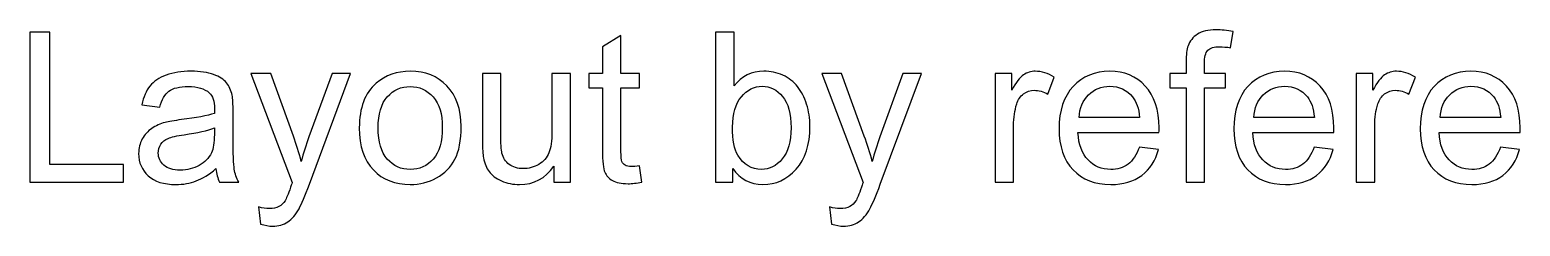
# Model space of a CAD drawing. Header units: millimetres. Extents: x -94 to 99, y 47 to 54.
# Drawn here: x -93.72 to -44.44, y 47.06 to 53.56 of the extents above; entities that cross this region are included whole.
import ezdxf

# ---------------------------------------------------------------- set-up
doc = ezdxf.new("R2010")
doc.units = ezdxf.units.MM
doc.header["$MEASUREMENT"] = 0
doc.layers.add('layer 1', color=7, linetype='Continuous')

msp = doc.modelspace()

# ---------------------------------------------------------------- linework, layer by layer
at = {"layer": 'layer 1', "color": 250}
for points, knots in [([(-93.7159, 48.5124), (-93.7159, 48.5124), (-93.7159, 53.4739), (-93.7159, 53.4739), (-93.7159, 53.4739), (-93.7159, 53.4739), (-93.0576, 53.4739), (-93.0576, 53.4739), (-93.0576, 53.4739), (-93.0576, 53.4739), (-93.0576, 49.0945), (-93.0576, 49.0945), (-93.0576, 49.0945), (-93.0576, 49.0945), (-90.6185, 49.0945), (-90.6185, 49.0945), (-90.6185, 49.0945), (-90.6185, 49.0945), (-90.6185, 48.5124), (-90.6185, 48.5124), (-90.6185, 48.5124), (-90.6185, 48.5124), (-93.7159, 48.5124), (-93.7159, 48.5124)], [0, 0, 0, 0, 0.1428571, 0.1428571, 0.1428571, 0.1428571, 0.2857143, 0.2857143, 0.2857143, 0.2857143, 0.4285714, 0.4285714, 0.4285714, 0.4285714, 0.5714286, 0.5714286, 0.5714286, 0.5714286, 0.7142857, 0.7142857, 0.7142857, 0.7142857, 1, 1, 1, 1]), ([(-73.5602, 49.0564), (-73.5602, 49.0564), (-73.4771, 48.5182), (-73.4771, 48.5182), (-73.4771, 48.5182), (-73.648, 48.4824), (-73.8016, 48.4639), (-73.9356, 48.4639), (-73.9356, 48.4639), (-74.1562, 48.4639), (-74.3271, 48.4985), (-74.4495, 48.569), (-74.4495, 48.569), (-74.5708, 48.6394), (-74.6562, 48.7307), (-74.7059, 48.845), (-74.7059, 48.845), (-74.7556, 48.9594), (-74.7798, 49.1996), (-74.7798, 49.5657), (-74.7798, 49.5657), (-74.7798, 49.5657), (-74.7798, 51.6376), (-74.7798, 51.6376), (-74.7798, 51.6376), (-74.7798, 51.6376), (-75.2302, 51.6376), (-75.2302, 51.6376), (-75.2302, 51.6376), (-75.2302, 51.6376), (-75.2302, 52.1088), (-75.2302, 52.1088), (-75.2302, 52.1088), (-75.2302, 52.1088), (-74.7798, 52.1088), (-74.7798, 52.1088), (-74.7798, 52.1088), (-74.7798, 52.1088), (-74.7798, 52.9981), (-74.7798, 52.9981), (-74.7798, 52.9981), (-74.7798, 52.9981), (-74.17, 53.3642), (-74.17, 53.3642), (-74.17, 53.3642), (-74.17, 53.3642), (-74.17, 52.1088), (-74.17, 52.1088), (-74.17, 52.1088), (-74.17, 52.1088), (-73.5602, 52.1088), (-73.5602, 52.1088), (-73.5602, 52.1088), (-73.5602, 52.1088), (-73.5602, 51.6376), (-73.5602, 51.6376), (-73.5602, 51.6376), (-73.5602, 51.6376), (-74.17, 51.6376), (-74.17, 51.6376), (-74.17, 51.6376), (-74.17, 51.6376), (-74.17, 49.531), (-74.17, 49.531), (-74.17, 49.531), (-74.17, 49.3566), (-74.1596, 49.2446), (-74.1377, 49.195), (-74.1377, 49.195), (-74.1169, 49.1453), (-74.0822, 49.106), (-74.0337, 49.076), (-74.0337, 49.076), (-73.9852, 49.0471), (-73.9159, 49.0321), (-73.8258, 49.0321), (-73.8258, 49.0321), (-73.7589, 49.0321), (-73.6699, 49.0402), (-73.5602, 49.0564)], [0, 0, 0, 0, 0.047619, 0.047619, 0.047619, 0.047619, 0.0952381, 0.0952381, 0.0952381, 0.0952381, 0.1428571, 0.1428571, 0.1428571, 0.1428571, 0.1904762, 0.1904762, 0.1904762, 0.1904762, 0.2380952, 0.2380952, 0.2380952, 0.2380952, 0.2857143, 0.2857143, 0.2857143, 0.2857143, 0.3333333, 0.3333333, 0.3333333, 0.3333333, 0.3809524, 0.3809524, 0.3809524, 0.3809524, 0.4285714, 0.4285714, 0.4285714, 0.4285714, 0.4761905, 0.4761905, 0.4761905, 0.4761905, 0.5238095, 0.5238095, 0.5238095, 0.5238095, 0.5714286, 0.5714286, 0.5714286, 0.5714286, 0.6190476, 0.6190476, 0.6190476, 0.6190476, 0.6666667, 0.6666667, 0.6666667, 0.6666667, 0.7142857, 0.7142857, 0.7142857, 0.7142857, 0.7619048, 0.7619048, 0.7619048, 0.7619048, 0.8095238, 0.8095238, 0.8095238, 0.8095238, 0.8571429, 0.8571429, 0.8571429, 0.8571429, 0.9047619, 0.9047619, 0.9047619, 0.9047619, 1, 1, 1, 1]), ([(-70.4721, 48.5124), (-70.4721, 48.5124), (-71.0403, 48.5124), (-71.0403, 48.5124), (-71.0403, 48.5124), (-71.0403, 48.5124), (-71.0403, 53.4739), (-71.0403, 53.4739), (-71.0403, 53.4739), (-71.0403, 53.4739), (-70.4305, 53.4739), (-70.4305, 53.4739), (-70.4305, 53.4739), (-70.4305, 53.4739), (-70.4305, 51.7034), (-70.4305, 51.7034), (-70.4305, 51.7034), (-70.1729, 52.0245), (-69.8449, 52.185), (-69.4453, 52.185), (-69.4453, 52.185), (-69.2248, 52.185), (-69.0146, 52.1411), (-68.8171, 52.0522), (-68.8171, 52.0522), (-68.6196, 51.9633), (-68.4579, 51.8374), (-68.3297, 51.6769), (-68.3297, 51.6769), (-68.2027, 51.5152), (-68.1022, 51.3212), (-68.0306, 51.0936), (-68.0306, 51.0936), (-67.9578, 50.8673), (-67.922, 50.6236), (-67.922, 50.3649), (-67.922, 50.3649), (-67.922, 49.7505), (-68.0745, 49.2746), (-68.3782, 48.9397), (-68.3782, 48.9397), (-68.6831, 48.6036), (-69.0481, 48.4362), (-69.4742, 48.4362), (-69.4742, 48.4362), (-69.8981, 48.4362), (-70.2307, 48.6129), (-70.4721, 48.9651), (-70.4721, 48.9651), (-70.4721, 48.9651), (-70.4721, 48.5124), (-70.4721, 48.5124)], [0, 0, 0, 0, 0.0714286, 0.0714286, 0.0714286, 0.0714286, 0.1428571, 0.1428571, 0.1428571, 0.1428571, 0.2142857, 0.2142857, 0.2142857, 0.2142857, 0.2857143, 0.2857143, 0.2857143, 0.2857143, 0.3571429, 0.3571429, 0.3571429, 0.3571429, 0.4285714, 0.4285714, 0.4285714, 0.4285714, 0.5, 0.5, 0.5, 0.5, 0.5714286, 0.5714286, 0.5714286, 0.5714286, 0.6428571, 0.6428571, 0.6428571, 0.6428571, 0.7142857, 0.7142857, 0.7142857, 0.7142857, 0.7857143, 0.7857143, 0.7857143, 0.7857143, 0.8571429, 0.8571429, 0.8571429, 0.8571429, 1, 1, 1, 1]), ([(-55.4824, 48.5124), (-55.4824, 48.5124), (-55.4824, 51.6376), (-55.4824, 51.6376), (-55.4824, 51.6376), (-55.4824, 51.6376), (-56.0229, 51.6376), (-56.0229, 51.6376), (-56.0229, 51.6376), (-56.0229, 51.6376), (-56.0229, 52.1088), (-56.0229, 52.1088), (-56.0229, 52.1088), (-56.0229, 52.1088), (-55.4824, 52.1088), (-55.4824, 52.1088), (-55.4824, 52.1088), (-55.4824, 52.1088), (-55.4824, 52.4899), (-55.4824, 52.4899), (-55.4824, 52.4899), (-55.4824, 52.7313), (-55.4616, 52.9103), (-55.4189, 53.027), (-55.4189, 53.027), (-55.36, 53.184), (-55.2584, 53.3122), (-55.1106, 53.4104), (-55.1106, 53.4104), (-54.9639, 53.5086), (-54.7571, 53.5571), (-54.4915, 53.5571), (-54.4915, 53.5571), (-54.3194, 53.5571), (-54.13, 53.5363), (-53.9221, 53.4959), (-53.9221, 53.4959), (-53.9221, 53.4959), (-54.0134, 52.9623), (-54.0134, 52.9623), (-54.0134, 52.9623), (-54.1404, 52.9842), (-54.2594, 52.9958), (-54.3726, 52.9958), (-54.3726, 52.9958), (-54.5573, 52.9958), (-54.6879, 52.9565), (-54.7652, 52.878), (-54.7652, 52.878), (-54.8415, 52.7995), (-54.8796, 52.6528), (-54.8796, 52.438), (-54.8796, 52.438), (-54.8796, 52.438), (-54.8796, 52.1088), (-54.8796, 52.1088), (-54.8796, 52.1088), (-54.8796, 52.1088), (-54.1797, 52.1088), (-54.1797, 52.1088), (-54.1797, 52.1088), (-54.1797, 52.1088), (-54.1797, 51.6376), (-54.1797, 51.6376), (-54.1797, 51.6376), (-54.1797, 51.6376), (-54.8726, 51.6376), (-54.8726, 51.6376), (-54.8726, 51.6376), (-54.8726, 51.6376), (-54.8726, 48.5124), (-54.8726, 48.5124), (-54.8726, 48.5124), (-54.8726, 48.5124), (-55.4824, 48.5124), (-55.4824, 48.5124)], [0, 0, 0, 0, 0.05, 0.05, 0.05, 0.05, 0.1, 0.1, 0.1, 0.1, 0.15, 0.15, 0.15, 0.15, 0.2, 0.2, 0.2, 0.2, 0.25, 0.25, 0.25, 0.25, 0.3, 0.3, 0.3, 0.3, 0.35, 0.35, 0.35, 0.35, 0.4, 0.4, 0.4, 0.4, 0.45, 0.45, 0.45, 0.45, 0.5, 0.5, 0.5, 0.5, 0.55, 0.55, 0.55, 0.55, 0.6, 0.6, 0.6, 0.6, 0.65, 0.65, 0.65, 0.65, 0.7, 0.7, 0.7, 0.7, 0.75, 0.75, 0.75, 0.75, 0.8, 0.8, 0.8, 0.8, 0.85, 0.85, 0.85, 0.85, 0.9, 0.9, 0.9, 0.9, 1, 1, 1, 1]), ([(-87.5614, 48.9628), (-87.7877, 48.7699), (-88.006, 48.6348), (-88.215, 48.5551), (-88.215, 48.5551), (-88.4241, 48.4754), (-88.6481, 48.4362), (-88.8884, 48.4362), (-88.8884, 48.4362), (-89.2833, 48.4362), (-89.5871, 48.532), (-89.7996, 48.7249), (-89.7996, 48.7249), (-90.0121, 48.9166), (-90.1183, 49.1626), (-90.1183, 49.4617), (-90.1183, 49.4617), (-90.1183, 49.6373), (-90.0779, 49.7978), (-89.9982, 49.9433), (-89.9982, 49.9433), (-89.9174, 50.0889), (-89.8123, 50.2044), (-89.6829, 50.2921), (-89.6829, 50.2921), (-89.5524, 50.3799), (-89.4069, 50.4469), (-89.2441, 50.4919), (-89.2441, 50.4919), (-89.124, 50.5231), (-88.9426, 50.5531), (-88.7013, 50.5832), (-88.7013, 50.5832), (-88.2093, 50.6409), (-87.8455, 50.7114), (-87.6133, 50.7922), (-87.6133, 50.7922), (-87.611, 50.8754), (-87.6099, 50.9285), (-87.6099, 50.9504), (-87.6099, 50.9504), (-87.6099, 51.1976), (-87.6676, 51.372), (-87.7831, 51.4736), (-87.7831, 51.4736), (-87.939, 51.611), (-88.1711, 51.6792), (-88.4784, 51.6792), (-88.4784, 51.6792), (-88.7659, 51.6792), (-88.9784, 51.6284), (-89.1147, 51.5279), (-89.1147, 51.5279), (-89.2522, 51.4274), (-89.3526, 51.2496), (-89.4185, 50.9932), (-89.4185, 50.9932), (-89.4185, 50.9932), (-90.0144, 51.0763), (-90.0144, 51.0763), (-90.0144, 51.0763), (-89.9601, 51.3316), (-89.8712, 51.5383), (-89.7465, 51.6954), (-89.7465, 51.6954), (-89.6217, 51.8524), (-89.4416, 51.9725), (-89.206, 52.058), (-89.206, 52.058), (-88.9715, 52.1423), (-88.6978, 52.185), (-88.3883, 52.185), (-88.3883, 52.185), (-88.0811, 52.185), (-87.8304, 52.1492), (-87.6376, 52.0765), (-87.6376, 52.0765), (-87.4459, 52.0037), (-87.3038, 51.9136), (-87.2137, 51.8039), (-87.2137, 51.8039), (-87.1236, 51.6942), (-87.0601, 51.5556), (-87.0232, 51.3881), (-87.0232, 51.3881), (-87.0035, 51.2842), (-86.9931, 51.0971), (-86.9931, 50.828), (-86.9931, 50.828), (-86.9931, 50.828), (-86.9931, 50.0196), (-86.9931, 50.0196), (-86.9931, 50.0196), (-86.9931, 49.4548), (-86.9804, 49.0979), (-86.955, 48.9466), (-86.955, 48.9466), (-86.9308, 48.7954), (-86.88, 48.651), (-86.806, 48.5124), (-86.806, 48.5124), (-86.806, 48.5124), (-87.4436, 48.5124), (-87.4436, 48.5124), (-87.4436, 48.5124), (-87.5048, 48.6406), (-87.544, 48.7907), (-87.5614, 48.9628)], [0, 0, 0, 0, 0.0357143, 0.0357143, 0.0357143, 0.0357143, 0.0714286, 0.0714286, 0.0714286, 0.0714286, 0.1071429, 0.1071429, 0.1071429, 0.1071429, 0.1428571, 0.1428571, 0.1428571, 0.1428571, 0.1785714, 0.1785714, 0.1785714, 0.1785714, 0.2142857, 0.2142857, 0.2142857, 0.2142857, 0.25, 0.25, 0.25, 0.25, 0.2857143, 0.2857143, 0.2857143, 0.2857143, 0.3214286, 0.3214286, 0.3214286, 0.3214286, 0.3571429, 0.3571429, 0.3571429, 0.3571429, 0.3928571, 0.3928571, 0.3928571, 0.3928571, 0.4285714, 0.4285714, 0.4285714, 0.4285714, 0.4642857, 0.4642857, 0.4642857, 0.4642857, 0.5, 0.5, 0.5, 0.5, 0.5357143, 0.5357143, 0.5357143, 0.5357143, 0.5714286, 0.5714286, 0.5714286, 0.5714286, 0.6071429, 0.6071429, 0.6071429, 0.6071429, 0.6428571, 0.6428571, 0.6428571, 0.6428571, 0.6785714, 0.6785714, 0.6785714, 0.6785714, 0.7142857, 0.7142857, 0.7142857, 0.7142857, 0.75, 0.75, 0.75, 0.75, 0.7857143, 0.7857143, 0.7857143, 0.7857143, 0.8214286, 0.8214286, 0.8214286, 0.8214286, 0.8571429, 0.8571429, 0.8571429, 0.8571429, 0.8928571, 0.8928571, 0.8928571, 0.8928571, 0.9285714, 0.9285714, 0.9285714, 0.9285714, 1, 1, 1, 1]), ([(-86.0842, 47.13), (-86.0842, 47.13), (-86.1535, 47.6936), (-86.1535, 47.6936), (-86.1535, 47.6936), (-86.0195, 47.6578), (-85.904, 47.6393), (-85.8047, 47.6393), (-85.8047, 47.6393), (-85.6684, 47.6393), (-85.5598, 47.6624), (-85.479, 47.7074), (-85.479, 47.7074), (-85.397, 47.7525), (-85.33, 47.816), (-85.278, 47.8968), (-85.278, 47.8968), (-85.2399, 47.958), (-85.1776, 48.1093), (-85.0921, 48.3519), (-85.0921, 48.3519), (-85.0805, 48.3854), (-85.0632, 48.435), (-85.0378, 48.5009), (-85.0378, 48.5009), (-85.0378, 48.5009), (-86.4029, 52.1088), (-86.4029, 52.1088), (-86.4029, 52.1088), (-86.4029, 52.1088), (-85.7516, 52.1088), (-85.7516, 52.1088), (-85.7516, 52.1088), (-85.7516, 52.1088), (-85.0009, 50.0323), (-85.0009, 50.0323), (-85.0009, 50.0323), (-84.9027, 49.7701), (-84.8161, 49.4929), (-84.7387, 49.2019), (-84.7387, 49.2019), (-84.6682, 49.4756), (-84.5851, 49.7459), (-84.4881, 50.0115), (-84.4881, 50.0115), (-84.4881, 50.0115), (-83.7212, 52.1088), (-83.7212, 52.1088), (-83.7212, 52.1088), (-83.7212, 52.1088), (-83.1126, 52.1088), (-83.1126, 52.1088), (-83.1126, 52.1088), (-83.1126, 52.1088), (-84.4719, 48.45), (-84.4719, 48.45), (-84.4719, 48.45), (-84.6186, 48.0562), (-84.7329, 47.786), (-84.8149, 47.637), (-84.8149, 47.637), (-84.9235, 47.4372), (-85.0482, 47.2905), (-85.188, 47.1969), (-85.188, 47.1969), (-85.3289, 47.1034), (-85.4963, 47.0572), (-85.6903, 47.0572), (-85.6903, 47.0572), (-85.8081, 47.0572), (-85.9398, 47.0815), (-86.0842, 47.13)], [0, 0, 0, 0, 0.0526316, 0.0526316, 0.0526316, 0.0526316, 0.1052632, 0.1052632, 0.1052632, 0.1052632, 0.1578947, 0.1578947, 0.1578947, 0.1578947, 0.2105263, 0.2105263, 0.2105263, 0.2105263, 0.2631579, 0.2631579, 0.2631579, 0.2631579, 0.3157895, 0.3157895, 0.3157895, 0.3157895, 0.3684211, 0.3684211, 0.3684211, 0.3684211, 0.4210526, 0.4210526, 0.4210526, 0.4210526, 0.4736842, 0.4736842, 0.4736842, 0.4736842, 0.5263158, 0.5263158, 0.5263158, 0.5263158, 0.5789474, 0.5789474, 0.5789474, 0.5789474, 0.6315789, 0.6315789, 0.6315789, 0.6315789, 0.6842105, 0.6842105, 0.6842105, 0.6842105, 0.7368421, 0.7368421, 0.7368421, 0.7368421, 0.7894737, 0.7894737, 0.7894737, 0.7894737, 0.8421053, 0.8421053, 0.8421053, 0.8421053, 0.8947368, 0.8947368, 0.8947368, 0.8947368, 1, 1, 1, 1]), ([(-82.8204, 50.3106), (-82.8204, 50.9747), (-82.6356, 51.4667), (-82.2649, 51.7866), (-82.2649, 51.7866), (-81.9565, 52.0522), (-81.5789, 52.185), (-81.1342, 52.185), (-81.1342, 52.185), (-80.6411, 52.185), (-80.2369, 52.0233), (-79.9227, 51.7), (-79.9227, 51.7), (-79.6098, 51.3777), (-79.4527, 50.9308), (-79.4527, 50.3614), (-79.4527, 50.3614), (-79.4527, 49.8995), (-79.522, 49.5368), (-79.6606, 49.2723), (-79.6606, 49.2723), (-79.7992, 49.0079), (-80.0013, 48.8023), (-80.2669, 48.6556), (-80.2669, 48.6556), (-80.5314, 48.5089), (-80.8213, 48.4362), (-81.1342, 48.4362), (-81.1342, 48.4362), (-81.6378, 48.4362), (-82.0443, 48.5967), (-82.355, 48.9189), (-82.355, 48.9189), (-82.6657, 49.2412), (-82.8204, 49.7054), (-82.8204, 50.3106)], [0, 0, 0, 0, 0.1, 0.1, 0.1, 0.1, 0.2, 0.2, 0.2, 0.2, 0.3, 0.3, 0.3, 0.3, 0.4, 0.4, 0.4, 0.4, 0.5, 0.5, 0.5, 0.5, 0.6, 0.6, 0.6, 0.6, 0.7, 0.7, 0.7, 0.7, 0.8, 0.8, 0.8, 0.8, 1, 1, 1, 1]), ([(-76.3887, 48.5124), (-76.3887, 48.5124), (-76.3887, 49.0471), (-76.3887, 49.0471), (-76.3887, 49.0471), (-76.6681, 48.6394), (-77.047, 48.4362), (-77.5262, 48.4362), (-77.5262, 48.4362), (-77.7376, 48.4362), (-77.9351, 48.4766), (-78.1187, 48.5574), (-78.1187, 48.5574), (-78.3023, 48.6394), (-78.4386, 48.7411), (-78.5276, 48.8635), (-78.5276, 48.8635), (-78.6165, 48.9871), (-78.6789, 49.1372), (-78.7147, 49.3151), (-78.7147, 49.3151), (-78.7389, 49.4352), (-78.7516, 49.6246), (-78.7516, 49.8833), (-78.7516, 49.8833), (-78.7516, 49.8833), (-78.7516, 52.1088), (-78.7516, 52.1088), (-78.7516, 52.1088), (-78.7516, 52.1088), (-78.1418, 52.1088), (-78.1418, 52.1088), (-78.1418, 52.1088), (-78.1418, 52.1088), (-78.1418, 50.1189), (-78.1418, 50.1189), (-78.1418, 50.1189), (-78.1418, 49.8013), (-78.1291, 49.5865), (-78.1049, 49.4768), (-78.1049, 49.4768), (-78.0667, 49.3162), (-77.9859, 49.1915), (-77.8612, 49.1003), (-77.8612, 49.1003), (-77.7376, 49.009), (-77.5851, 48.9628), (-77.4027, 48.9628), (-77.4027, 48.9628), (-77.2202, 48.9628), (-77.0493, 49.009), (-76.8899, 49.1026), (-76.8899, 49.1026), (-76.7305, 49.1961), (-76.6173, 49.3243), (-76.5503, 49.4848), (-76.5503, 49.4848), (-76.4845, 49.6454), (-76.451, 49.8798), (-76.451, 50.1859), (-76.451, 50.1859), (-76.451, 50.1859), (-76.451, 52.1088), (-76.451, 52.1088), (-76.451, 52.1088), (-76.451, 52.1088), (-75.8412, 52.1088), (-75.8412, 52.1088), (-75.8412, 52.1088), (-75.8412, 52.1088), (-75.8412, 48.5124), (-75.8412, 48.5124), (-75.8412, 48.5124), (-75.8412, 48.5124), (-76.3887, 48.5124), (-76.3887, 48.5124)], [0, 0, 0, 0, 0.05, 0.05, 0.05, 0.05, 0.1, 0.1, 0.1, 0.1, 0.15, 0.15, 0.15, 0.15, 0.2, 0.2, 0.2, 0.2, 0.25, 0.25, 0.25, 0.25, 0.3, 0.3, 0.3, 0.3, 0.35, 0.35, 0.35, 0.35, 0.4, 0.4, 0.4, 0.4, 0.45, 0.45, 0.45, 0.45, 0.5, 0.5, 0.5, 0.5, 0.55, 0.55, 0.55, 0.55, 0.6, 0.6, 0.6, 0.6, 0.65, 0.65, 0.65, 0.65, 0.7, 0.7, 0.7, 0.7, 0.75, 0.75, 0.75, 0.75, 0.8, 0.8, 0.8, 0.8, 0.85, 0.85, 0.85, 0.85, 0.9, 0.9, 0.9, 0.9, 1, 1, 1, 1]), ([(-67.2071, 47.13), (-67.2071, 47.13), (-67.2764, 47.6936), (-67.2764, 47.6936), (-67.2764, 47.6936), (-67.1424, 47.6578), (-67.0269, 47.6393), (-66.9276, 47.6393), (-66.9276, 47.6393), (-66.7913, 47.6393), (-66.6827, 47.6624), (-66.6019, 47.7074), (-66.6019, 47.7074), (-66.5199, 47.7525), (-66.4529, 47.816), (-66.4009, 47.8968), (-66.4009, 47.8968), (-66.3628, 47.958), (-66.3005, 48.1093), (-66.215, 48.3519), (-66.215, 48.3519), (-66.2034, 48.3854), (-66.1861, 48.435), (-66.1607, 48.5009), (-66.1607, 48.5009), (-66.1607, 48.5009), (-67.5258, 52.1088), (-67.5258, 52.1088), (-67.5258, 52.1088), (-67.5258, 52.1088), (-66.8745, 52.1088), (-66.8745, 52.1088), (-66.8745, 52.1088), (-66.8745, 52.1088), (-66.1238, 50.0323), (-66.1238, 50.0323), (-66.1238, 50.0323), (-66.0256, 49.7701), (-65.939, 49.4929), (-65.8616, 49.2019), (-65.8616, 49.2019), (-65.7911, 49.4756), (-65.708, 49.7459), (-65.611, 50.0115), (-65.611, 50.0115), (-65.611, 50.0115), (-64.8441, 52.1088), (-64.8441, 52.1088), (-64.8441, 52.1088), (-64.8441, 52.1088), (-64.2355, 52.1088), (-64.2355, 52.1088), (-64.2355, 52.1088), (-64.2355, 52.1088), (-65.5948, 48.45), (-65.5948, 48.45), (-65.5948, 48.45), (-65.7415, 48.0562), (-65.8558, 47.786), (-65.9378, 47.637), (-65.9378, 47.637), (-66.0464, 47.4372), (-66.1711, 47.2905), (-66.3109, 47.1969), (-66.3109, 47.1969), (-66.4518, 47.1034), (-66.6192, 47.0572), (-66.8132, 47.0572), (-66.8132, 47.0572), (-66.931, 47.0572), (-67.0627, 47.0815), (-67.2071, 47.13)], [0, 0, 0, 0, 0.0526316, 0.0526316, 0.0526316, 0.0526316, 0.1052632, 0.1052632, 0.1052632, 0.1052632, 0.1578947, 0.1578947, 0.1578947, 0.1578947, 0.2105263, 0.2105263, 0.2105263, 0.2105263, 0.2631579, 0.2631579, 0.2631579, 0.2631579, 0.3157895, 0.3157895, 0.3157895, 0.3157895, 0.3684211, 0.3684211, 0.3684211, 0.3684211, 0.4210526, 0.4210526, 0.4210526, 0.4210526, 0.4736842, 0.4736842, 0.4736842, 0.4736842, 0.5263158, 0.5263158, 0.5263158, 0.5263158, 0.5789474, 0.5789474, 0.5789474, 0.5789474, 0.6315789, 0.6315789, 0.6315789, 0.6315789, 0.6842105, 0.6842105, 0.6842105, 0.6842105, 0.7368421, 0.7368421, 0.7368421, 0.7368421, 0.7894737, 0.7894737, 0.7894737, 0.7894737, 0.8421053, 0.8421053, 0.8421053, 0.8421053, 0.8947368, 0.8947368, 0.8947368, 0.8947368, 1, 1, 1, 1]), ([(-61.7964, 48.5124), (-61.7964, 48.5124), (-61.7964, 52.1088), (-61.7964, 52.1088), (-61.7964, 52.1088), (-61.7964, 52.1088), (-61.249, 52.1088), (-61.249, 52.1088), (-61.249, 52.1088), (-61.249, 52.1088), (-61.249, 51.5579), (-61.249, 51.5579), (-61.249, 51.5579), (-61.1092, 51.8132), (-60.9799, 51.9818), (-60.8609, 52.0626), (-60.8609, 52.0626), (-60.7419, 52.1446), (-60.6114, 52.185), (-60.4694, 52.185), (-60.4694, 52.185), (-60.2638, 52.185), (-60.0548, 52.1204), (-59.8423, 51.9922), (-59.8423, 51.9922), (-59.8423, 51.9922), (-60.0594, 51.4297), (-60.0594, 51.4297), (-60.0594, 51.4297), (-60.2072, 51.5129), (-60.355, 51.5545), (-60.5029, 51.5545), (-60.5029, 51.5545), (-60.6357, 51.5545), (-60.7546, 51.514), (-60.8597, 51.4343), (-60.8597, 51.4343), (-60.9648, 51.3546), (-61.0399, 51.2438), (-61.085, 51.1017), (-61.085, 51.1017), (-61.1531, 50.8858), (-61.1866, 50.649), (-61.1866, 50.3914), (-61.1866, 50.3914), (-61.1866, 50.3914), (-61.1866, 48.5124), (-61.1866, 48.5124), (-61.1866, 48.5124), (-61.1866, 48.5124), (-61.7964, 48.5124), (-61.7964, 48.5124)], [0, 0, 0, 0, 0.0714286, 0.0714286, 0.0714286, 0.0714286, 0.1428571, 0.1428571, 0.1428571, 0.1428571, 0.2142857, 0.2142857, 0.2142857, 0.2142857, 0.2857143, 0.2857143, 0.2857143, 0.2857143, 0.3571429, 0.3571429, 0.3571429, 0.3571429, 0.4285714, 0.4285714, 0.4285714, 0.4285714, 0.5, 0.5, 0.5, 0.5, 0.5714286, 0.5714286, 0.5714286, 0.5714286, 0.6428571, 0.6428571, 0.6428571, 0.6428571, 0.7142857, 0.7142857, 0.7142857, 0.7142857, 0.7857143, 0.7857143, 0.7857143, 0.7857143, 0.8571429, 0.8571429, 0.8571429, 0.8571429, 1, 1, 1, 1]), ([(-57.0289, 49.6766), (-57.0289, 49.6766), (-56.3983, 49.5934), (-56.3983, 49.5934), (-56.3983, 49.5934), (-56.4965, 49.2273), (-56.6801, 48.942), (-56.9481, 48.7399), (-56.9481, 48.7399), (-57.216, 48.5378), (-57.5579, 48.4362), (-57.9748, 48.4362), (-57.9748, 48.4362), (-58.4991, 48.4362), (-58.9149, 48.5979), (-59.2221, 48.9212), (-59.2221, 48.9212), (-59.5293, 49.2435), (-59.6829, 49.6973), (-59.6829, 50.2806), (-59.6829, 50.2806), (-59.6829, 50.8834), (-59.5281, 51.3523), (-59.2175, 51.685), (-59.2175, 51.685), (-58.9068, 52.0187), (-58.5037, 52.185), (-58.0083, 52.185), (-58.0083, 52.185), (-57.529, 52.185), (-57.1375, 52.0222), (-56.8337, 51.6954), (-56.8337, 51.6954), (-56.53, 51.3685), (-56.3775, 50.9089), (-56.3775, 50.3164), (-56.3775, 50.3164), (-56.3775, 50.2806), (-56.3787, 50.2263), (-56.381, 50.1547), (-56.381, 50.1547), (-56.381, 50.1547), (-59.0593, 50.1547), (-59.0593, 50.1547), (-59.0593, 50.1547), (-59.0362, 49.7609), (-58.9253, 49.4583), (-58.7243, 49.2492), (-58.7243, 49.2492), (-58.5245, 49.0402), (-58.2739, 48.9351), (-57.9748, 48.9351), (-57.9748, 48.9351), (-57.7519, 48.9351), (-57.5613, 48.994), (-57.4043, 49.1118), (-57.4043, 49.1118), (-57.246, 49.2296), (-57.1213, 49.4179), (-57.0289, 49.6766)], [0, 0, 0, 0, 0.0625, 0.0625, 0.0625, 0.0625, 0.125, 0.125, 0.125, 0.125, 0.1875, 0.1875, 0.1875, 0.1875, 0.25, 0.25, 0.25, 0.25, 0.3125, 0.3125, 0.3125, 0.3125, 0.375, 0.375, 0.375, 0.375, 0.4375, 0.4375, 0.4375, 0.4375, 0.5, 0.5, 0.5, 0.5, 0.5625, 0.5625, 0.5625, 0.5625, 0.625, 0.625, 0.625, 0.625, 0.6875, 0.6875, 0.6875, 0.6875, 0.75, 0.75, 0.75, 0.75, 0.8125, 0.8125, 0.8125, 0.8125, 0.875, 0.875, 0.875, 0.875, 1, 1, 1, 1]), ([(-51.2497, 49.6766), (-51.2497, 49.6766), (-50.6191, 49.5934), (-50.6191, 49.5934), (-50.6191, 49.5934), (-50.7173, 49.2273), (-50.9009, 48.942), (-51.1689, 48.7399), (-51.1689, 48.7399), (-51.4368, 48.5378), (-51.7787, 48.4362), (-52.1956, 48.4362), (-52.1956, 48.4362), (-52.7199, 48.4362), (-53.1357, 48.5979), (-53.4429, 48.9212), (-53.4429, 48.9212), (-53.7501, 49.2435), (-53.9037, 49.6973), (-53.9037, 50.2806), (-53.9037, 50.2806), (-53.9037, 50.8834), (-53.7489, 51.3523), (-53.4383, 51.685), (-53.4383, 51.685), (-53.1276, 52.0187), (-52.7245, 52.185), (-52.2291, 52.185), (-52.2291, 52.185), (-51.7498, 52.185), (-51.3583, 52.0222), (-51.0545, 51.6954), (-51.0545, 51.6954), (-50.7508, 51.3685), (-50.5983, 50.9089), (-50.5983, 50.3164), (-50.5983, 50.3164), (-50.5983, 50.2806), (-50.5995, 50.2263), (-50.6018, 50.1547), (-50.6018, 50.1547), (-50.6018, 50.1547), (-53.2801, 50.1547), (-53.2801, 50.1547), (-53.2801, 50.1547), (-53.257, 49.7609), (-53.1461, 49.4583), (-52.9451, 49.2492), (-52.9451, 49.2492), (-52.7453, 49.0402), (-52.4947, 48.9351), (-52.1956, 48.9351), (-52.1956, 48.9351), (-51.9727, 48.9351), (-51.7821, 48.994), (-51.6251, 49.1118), (-51.6251, 49.1118), (-51.4668, 49.2296), (-51.3421, 49.4179), (-51.2497, 49.6766)], [0, 0, 0, 0, 0.0625, 0.0625, 0.0625, 0.0625, 0.125, 0.125, 0.125, 0.125, 0.1875, 0.1875, 0.1875, 0.1875, 0.25, 0.25, 0.25, 0.25, 0.3125, 0.3125, 0.3125, 0.3125, 0.375, 0.375, 0.375, 0.375, 0.4375, 0.4375, 0.4375, 0.4375, 0.5, 0.5, 0.5, 0.5, 0.5625, 0.5625, 0.5625, 0.5625, 0.625, 0.625, 0.625, 0.625, 0.6875, 0.6875, 0.6875, 0.6875, 0.75, 0.75, 0.75, 0.75, 0.8125, 0.8125, 0.8125, 0.8125, 0.875, 0.875, 0.875, 0.875, 1, 1, 1, 1]), ([(-49.8557, 48.5124), (-49.8557, 48.5124), (-49.8557, 52.1088), (-49.8557, 52.1088), (-49.8557, 52.1088), (-49.8557, 52.1088), (-49.3083, 52.1088), (-49.3083, 52.1088), (-49.3083, 52.1088), (-49.3083, 52.1088), (-49.3083, 51.5579), (-49.3083, 51.5579), (-49.3083, 51.5579), (-49.1685, 51.8132), (-49.0392, 51.9818), (-48.9202, 52.0626), (-48.9202, 52.0626), (-48.8012, 52.1446), (-48.6707, 52.185), (-48.5287, 52.185), (-48.5287, 52.185), (-48.3231, 52.185), (-48.1141, 52.1204), (-47.9016, 51.9922), (-47.9016, 51.9922), (-47.9016, 51.9922), (-48.1187, 51.4297), (-48.1187, 51.4297), (-48.1187, 51.4297), (-48.2665, 51.5129), (-48.4143, 51.5545), (-48.5622, 51.5545), (-48.5622, 51.5545), (-48.695, 51.5545), (-48.8139, 51.514), (-48.919, 51.4343), (-48.919, 51.4343), (-49.0241, 51.3546), (-49.0992, 51.2438), (-49.1443, 51.1017), (-49.1443, 51.1017), (-49.2124, 50.8858), (-49.2459, 50.649), (-49.2459, 50.3914), (-49.2459, 50.3914), (-49.2459, 50.3914), (-49.2459, 48.5124), (-49.2459, 48.5124), (-49.2459, 48.5124), (-49.2459, 48.5124), (-49.8557, 48.5124), (-49.8557, 48.5124)], [0, 0, 0, 0, 0.0714286, 0.0714286, 0.0714286, 0.0714286, 0.1428571, 0.1428571, 0.1428571, 0.1428571, 0.2142857, 0.2142857, 0.2142857, 0.2142857, 0.2857143, 0.2857143, 0.2857143, 0.2857143, 0.3571429, 0.3571429, 0.3571429, 0.3571429, 0.4285714, 0.4285714, 0.4285714, 0.4285714, 0.5, 0.5, 0.5, 0.5, 0.5714286, 0.5714286, 0.5714286, 0.5714286, 0.6428571, 0.6428571, 0.6428571, 0.6428571, 0.7142857, 0.7142857, 0.7142857, 0.7142857, 0.7857143, 0.7857143, 0.7857143, 0.7857143, 0.8571429, 0.8571429, 0.8571429, 0.8571429, 1, 1, 1, 1]), ([(-45.0882, 49.6766), (-45.0882, 49.6766), (-44.4576, 49.5934), (-44.4576, 49.5934), (-44.4576, 49.5934), (-44.5558, 49.2273), (-44.7394, 48.942), (-45.0074, 48.7399), (-45.0074, 48.7399), (-45.2753, 48.5378), (-45.6172, 48.4362), (-46.0341, 48.4362), (-46.0341, 48.4362), (-46.5584, 48.4362), (-46.9742, 48.5979), (-47.2814, 48.9212), (-47.2814, 48.9212), (-47.5886, 49.2435), (-47.7422, 49.6973), (-47.7422, 50.2806), (-47.7422, 50.2806), (-47.7422, 50.8834), (-47.5874, 51.3523), (-47.2768, 51.685), (-47.2768, 51.685), (-46.9661, 52.0187), (-46.563, 52.185), (-46.0676, 52.185), (-46.0676, 52.185), (-45.5883, 52.185), (-45.1968, 52.0222), (-44.893, 51.6954), (-44.893, 51.6954), (-44.5893, 51.3685), (-44.4368, 50.9089), (-44.4368, 50.3164), (-44.4368, 50.3164), (-44.4368, 50.2806), (-44.438, 50.2263), (-44.4403, 50.1547), (-44.4403, 50.1547), (-44.4403, 50.1547), (-47.1186, 50.1547), (-47.1186, 50.1547), (-47.1186, 50.1547), (-47.0955, 49.7609), (-46.9846, 49.4583), (-46.7836, 49.2492), (-46.7836, 49.2492), (-46.5838, 49.0402), (-46.3332, 48.9351), (-46.0341, 48.9351), (-46.0341, 48.9351), (-45.8112, 48.9351), (-45.6206, 48.994), (-45.4636, 49.1118), (-45.4636, 49.1118), (-45.3053, 49.2296), (-45.1806, 49.4179), (-45.0882, 49.6766)], [0, 0, 0, 0, 0.0625, 0.0625, 0.0625, 0.0625, 0.125, 0.125, 0.125, 0.125, 0.1875, 0.1875, 0.1875, 0.1875, 0.25, 0.25, 0.25, 0.25, 0.3125, 0.3125, 0.3125, 0.3125, 0.375, 0.375, 0.375, 0.375, 0.4375, 0.4375, 0.4375, 0.4375, 0.5, 0.5, 0.5, 0.5, 0.5625, 0.5625, 0.5625, 0.5625, 0.625, 0.625, 0.625, 0.625, 0.6875, 0.6875, 0.6875, 0.6875, 0.75, 0.75, 0.75, 0.75, 0.8125, 0.8125, 0.8125, 0.8125, 0.875, 0.875, 0.875, 0.875, 1, 1, 1, 1]), ([(-82.1968, 50.3095), (-82.1968, 49.8498), (-82.0963, 49.5056), (-81.8953, 49.2781), (-81.8953, 49.2781), (-81.6932, 49.0494), (-81.4403, 48.9351), (-81.1342, 48.9351), (-81.1342, 48.9351), (-80.8317, 48.9351), (-80.5799, 49.0494), (-80.3778, 49.2793), (-80.3778, 49.2793), (-80.1768, 49.5091), (-80.0763, 49.859), (-80.0763, 50.3291), (-80.0763, 50.3291), (-80.0763, 50.7726), (-80.178, 51.1087), (-80.3801, 51.3362), (-80.3801, 51.3362), (-80.5822, 51.5648), (-80.834, 51.6792), (-81.1342, 51.6792), (-81.1342, 51.6792), (-81.4403, 51.6792), (-81.6932, 51.566), (-81.8953, 51.3385), (-81.8953, 51.3385), (-82.0963, 51.111), (-82.1968, 50.768), (-82.1968, 50.3095)], [0, 0, 0, 0, 0.1111111, 0.1111111, 0.1111111, 0.1111111, 0.2222222, 0.2222222, 0.2222222, 0.2222222, 0.3333333, 0.3333333, 0.3333333, 0.3333333, 0.4444444, 0.4444444, 0.4444444, 0.4444444, 0.5555556, 0.5555556, 0.5555556, 0.5555556, 0.6666667, 0.6666667, 0.6666667, 0.6666667, 0.7777778, 0.7777778, 0.7777778, 0.7777778, 1, 1, 1, 1]), ([(-70.479, 50.3372), (-70.479, 49.9075), (-70.4201, 49.5969), (-70.3034, 49.4052), (-70.3034, 49.4052), (-70.1117, 49.0922), (-69.853, 48.9351), (-69.5262, 48.9351), (-69.5262, 48.9351), (-69.2594, 48.9351), (-69.0296, 49.0506), (-68.8367, 49.2816), (-68.8367, 49.2816), (-68.6427, 49.5126), (-68.5457, 49.8567), (-68.5457, 50.3141), (-68.5457, 50.3141), (-68.5457, 50.783), (-68.6381, 51.1283), (-68.824, 51.3512), (-68.824, 51.3512), (-69.0099, 51.5741), (-69.2351, 51.6861), (-69.4985, 51.6861), (-69.4985, 51.6861), (-69.7653, 51.6861), (-69.9951, 51.5706), (-70.188, 51.3396), (-70.188, 51.3396), (-70.382, 51.1087), (-70.479, 50.7749), (-70.479, 50.3372)], [0, 0, 0, 0, 0.1111111, 0.1111111, 0.1111111, 0.1111111, 0.2222222, 0.2222222, 0.2222222, 0.2222222, 0.3333333, 0.3333333, 0.3333333, 0.3333333, 0.4444444, 0.4444444, 0.4444444, 0.4444444, 0.5555556, 0.5555556, 0.5555556, 0.5555556, 0.6666667, 0.6666667, 0.6666667, 0.6666667, 0.7777778, 0.7777778, 0.7777778, 0.7777778, 1, 1, 1, 1]), ([(-59.0246, 50.6536), (-59.0246, 50.6536), (-57.022, 50.6536), (-57.022, 50.6536), (-57.022, 50.6536), (-57.0485, 50.9562), (-57.1259, 51.1826), (-57.2518, 51.3339), (-57.2518, 51.3339), (-57.4447, 51.5683), (-57.6965, 51.6861), (-58.0048, 51.6861), (-58.0048, 51.6861), (-58.2843, 51.6861), (-58.5188, 51.5926), (-58.7093, 51.4055), (-58.7093, 51.4055), (-58.8987, 51.2184), (-59.0038, 50.9678), (-59.0246, 50.6536)], [0, 0, 0, 0, 0.1666667, 0.1666667, 0.1666667, 0.1666667, 0.3333333, 0.3333333, 0.3333333, 0.3333333, 0.5, 0.5, 0.5, 0.5, 0.6666667, 0.6666667, 0.6666667, 0.6666667, 1, 1, 1, 1]), ([(-53.2454, 50.6536), (-53.2454, 50.6536), (-51.2428, 50.6536), (-51.2428, 50.6536), (-51.2428, 50.6536), (-51.2693, 50.9562), (-51.3467, 51.1826), (-51.4726, 51.3339), (-51.4726, 51.3339), (-51.6655, 51.5683), (-51.9173, 51.6861), (-52.2256, 51.6861), (-52.2256, 51.6861), (-52.5051, 51.6861), (-52.7396, 51.5926), (-52.9301, 51.4055), (-52.9301, 51.4055), (-53.1195, 51.2184), (-53.2246, 50.9678), (-53.2454, 50.6536)], [0, 0, 0, 0, 0.1666667, 0.1666667, 0.1666667, 0.1666667, 0.3333333, 0.3333333, 0.3333333, 0.3333333, 0.5, 0.5, 0.5, 0.5, 0.6666667, 0.6666667, 0.6666667, 0.6666667, 1, 1, 1, 1]), ([(-47.0839, 50.6536), (-47.0839, 50.6536), (-45.0813, 50.6536), (-45.0813, 50.6536), (-45.0813, 50.6536), (-45.1078, 50.9562), (-45.1852, 51.1826), (-45.3111, 51.3339), (-45.3111, 51.3339), (-45.504, 51.5683), (-45.7558, 51.6861), (-46.0641, 51.6861), (-46.0641, 51.6861), (-46.3436, 51.6861), (-46.5781, 51.5926), (-46.7686, 51.4055), (-46.7686, 51.4055), (-46.958, 51.2184), (-47.0631, 50.9678), (-47.0839, 50.6536)], [0, 0, 0, 0, 0.1666667, 0.1666667, 0.1666667, 0.1666667, 0.3333333, 0.3333333, 0.3333333, 0.3333333, 0.5, 0.5, 0.5, 0.5, 0.6666667, 0.6666667, 0.6666667, 0.6666667, 1, 1, 1, 1]), ([(-87.6099, 50.3141), (-87.8316, 50.224), (-88.1642, 50.1478), (-88.6077, 50.0854), (-88.6077, 50.0854), (-88.8595, 50.0496), (-89.0373, 50.0092), (-89.1413, 49.9641), (-89.1413, 49.9641), (-89.2452, 49.9191), (-89.3249, 49.8533), (-89.3815, 49.7678), (-89.3815, 49.7678), (-89.4381, 49.6812), (-89.467, 49.5853), (-89.467, 49.4791), (-89.467, 49.4791), (-89.467, 49.3185), (-89.4058, 49.1834), (-89.2822, 49.076), (-89.2822, 49.076), (-89.1586, 48.9686), (-88.9784, 48.9143), (-88.7417, 48.9143), (-88.7417, 48.9143), (-88.5072, 48.9143), (-88.2982, 48.9651), (-88.1146, 49.0679), (-88.1146, 49.0679), (-87.9321, 49.1695), (-87.797, 49.3093), (-87.7115, 49.486), (-87.7115, 49.486), (-87.6457, 49.6234), (-87.6133, 49.8255), (-87.6133, 50.0923), (-87.6133, 50.0923), (-87.6133, 50.0923), (-87.6099, 50.3141), (-87.6099, 50.3141)], [0, 0, 0, 0, 0.0909091, 0.0909091, 0.0909091, 0.0909091, 0.1818182, 0.1818182, 0.1818182, 0.1818182, 0.2727273, 0.2727273, 0.2727273, 0.2727273, 0.3636364, 0.3636364, 0.3636364, 0.3636364, 0.4545455, 0.4545455, 0.4545455, 0.4545455, 0.5454545, 0.5454545, 0.5454545, 0.5454545, 0.6363636, 0.6363636, 0.6363636, 0.6363636, 0.7272727, 0.7272727, 0.7272727, 0.7272727, 0.8181818, 0.8181818, 0.8181818, 0.8181818, 1, 1, 1, 1])]:
    msp.add_open_spline(points, degree=3, knots=knots, dxfattribs=at)

doc.saveas('drawing.dxf')
